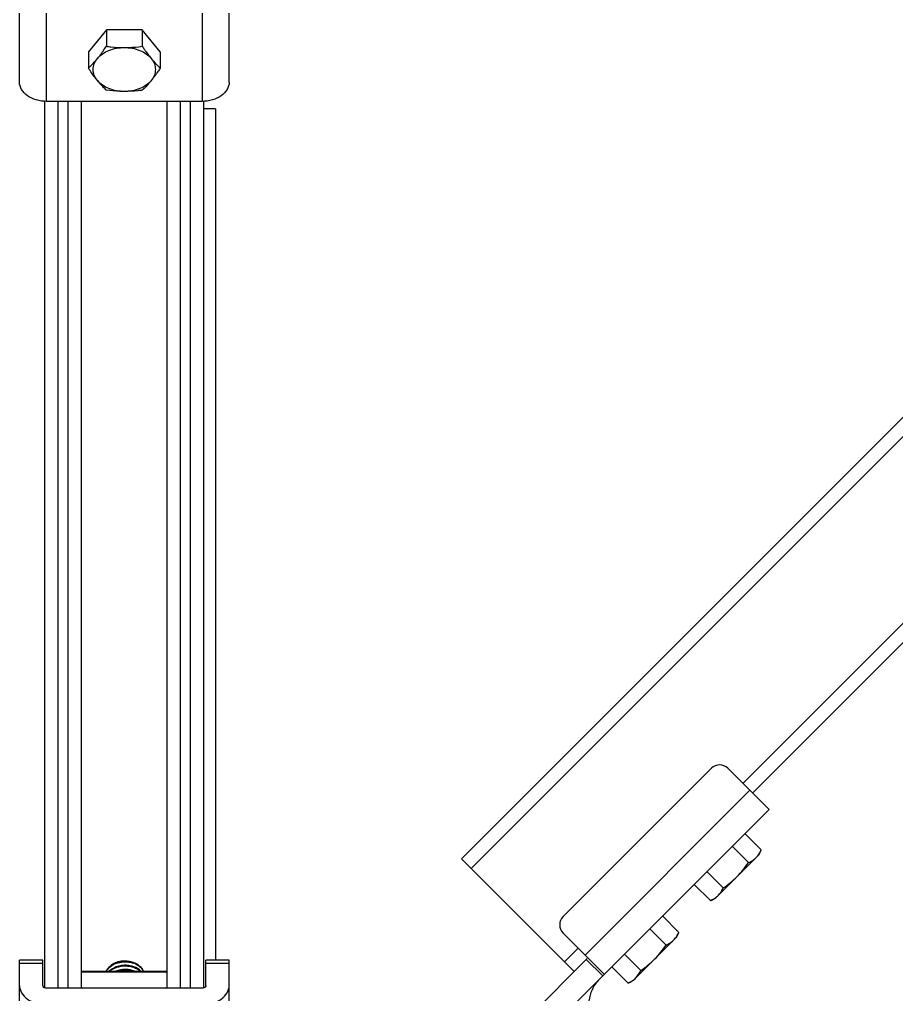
# Model space of a CAD drawing. Extents: x 27938 to 1507990, y 110129 to 923079.
# Drawn here: x 480202 to 482826, y 342855 to 345770 of the extents above; entities that cross this region are included whole.
import ezdxf

# ---------------------------------------------------------------- set-up
doc = ezdxf.new("R2010")
doc.units = 0
doc.header["$LTSCALE"] = 1000
doc.header["$MEASUREMENT"] = 0

msp = doc.modelspace()

# ---------------------------------------------------------------- linework, layer by layer
at = {"linetype": 'Continuous'}
for p, q in [((484709.1, 346444.7), (481524.3, 343259.9)), ((484737.9, 346416), (481553, 343231.1)), ((480202, 345582.3), (480202, 346151)), ((480829.3, 345582.3), (480829.3, 346151)), ((480283.3, 345524.8), (480283.3, 346048.6)), ((480748, 346019.1), (480748, 345524.8)), ((480462, 345738.4), (480408.3, 345672.6)), ((480462, 345738.4), (480462, 345689.5)), ((480569.3, 345738.4), (480462, 345738.4)), ((480569.3, 345738.4), (480569.3, 345689.5)), ((480622.9, 345672.6), (480569.3, 345738.4)), ((480408.3, 345672.6), (480408.3, 345623.8)), ((480622.9, 345672.6), (480622.9, 345623.8)), ((484483.2, 345602.8), (482366.2, 343485.8)), ((484512, 345574.1), (482394.9, 343457)), ((480277.5, 342874.5), (480277.5, 345524.8)), ((480748, 345524.8), (480283.3, 345524.8)), ((480318.2, 342873.3), (480318.2, 345524.8)), ((480347.2, 342873.3), (480347.2, 345524.8)), ((480387.9, 342873.3), (480387.9, 345524.8)), ((480643.4, 342873.3), (480643.4, 345524.8)), ((480684.1, 342873.3), (480684.1, 345524.8)), ((480713.1, 342873.3), (480713.1, 345524.8)), ((480753.8, 342874.5), (480753.8, 345524.8)), ((480788.6, 345502.1), (480753.8, 345502.1)), ((480788.6, 345502.1), (480788.6, 342957.5)), ((482271.7, 343530.9), (481828.2, 343087.4)), ((482321, 343530.9), (482444.2, 343407.7)), ((482386.7, 343465.2), (481893.9, 342972.4)), ((481951.4, 342914.9), (482444.2, 343407.7)), ((482372.2, 343335.8), (482421.1, 343286.9)), ((482334.3, 343297.8), (482383.2, 343249)), ((482283.2, 343141.6), (482414.6, 343273)), ((482414.6, 343273), (482421.1, 343286.9)), ((481861, 342923.1), (481524.3, 343259.9)), ((482258.4, 343222), (482307.3, 343173.1)), ((482220.5, 343184), (482269.4, 343135.2)), ((482283.2, 343141.6), (482269.4, 343135.2)), ((482125.8, 343089.4), (482174.7, 343040.5)), ((481951, 342915.3), (481828.2, 343038.1)), ((482087.9, 343051.4), (482136.8, 343002.6)), ((482168.2, 343026.6), (482174.7, 343040.5)), ((482036.8, 342895.2), (482168.2, 343026.6)), ((481873.4, 342992.9), (481832.3, 342951.9)), ((482012, 342975.5), (482060.9, 342926.7)), ((480202, 342388.7), (480202, 342957.5)), ((480271.7, 342957.5), (480202, 342957.5)), ((480271.7, 342947.3), (480202, 342947.3)), ((480271.7, 342881.6), (480271.7, 342957.5)), ((480759.6, 342881.6), (480759.6, 342957.5)), ((480829.3, 342957.5), (480759.6, 342957.5)), ((480829.3, 342947.3), (480759.6, 342947.3)), ((480829.3, 342388.7), (480829.3, 342957.5)), ((481730.2, 342792.3), (481900.6, 342962.7)), ((481897.3, 342959.4), (481946.6, 342910.1)), ((480387.9, 342924.3), (480643.4, 342924.3)), ((480387.9, 342922.6), (480643.4, 342922.6)), ((481779.5, 342743), (481949.9, 342913.4)), ((481974.1, 342937.6), (482022.9, 342888.7)), ((482036.8, 342895.2), (482022.9, 342888.7)), ((480748, 342873.3), (480283.3, 342873.3)), ((480389.9, 342874.9), (480391.4, 342873.3)), ((480639.9, 342873.3), (480641.4, 342874.9))]:
    msp.add_line(p, q, dxfattribs=at)
for centre, radius, start, end in [((480175.7, 345864.7), 334.9, 313.9914, 320.7735), ((480694.6, 345799), 334.9, 219.2265, 226.0086), ((482296.4, 343506.3), 34.8, 45, 135), ((481852.8, 343062.8), 34.8, 135, 225), ((480518.1, 342874.9), 67.1, 100.3047, 102.2499), ((480520.9, 342884.8), 68.9, 69.4703, 74.8773), ((480521.8, 342885.9), 66.1, 69.6939, 69.8962), ((480522.7, 342888.3), 63.5, 65.0364, 69.7243), ((480518.2, 342862), 67.6, 99.5601, 100.813), ((480535.3, 342896.5), 40.6, 43.29, 44.8708)]:
    msp.add_arc(centre, radius, start, end, dxfattribs=at)
for points, knots in [([(480435.2, 345652.9), (480437.5, 345655.7), (480446.8, 345667.6), (480455.6, 345680), (480462, 345689.5)], [0, 0, 0, 0, 0.239452, 1, 1, 1, 1]), ([(480435.2, 345652.9), (480443.9, 345663.7), (480470, 345680.7), (480499.9, 345685.8), (480515.6, 345685.8)], [0, 0, 0, 0, 0.468341, 1, 1, 1, 1]), ([(480462, 345689.5), (480466.4, 345688.9), (480484.2, 345686.8), (480502.2, 345685.8), (480515.6, 345685.8)], [0, 0, 0, 0, 0.249182, 1, 1, 1, 1]), ([(480515.6, 345685.8), (480520.1, 345685.8), (480538.1, 345686.1), (480556, 345687.8), (480569.3, 345689.5)], [0, 0, 0, 0, 0.250767, 1, 1, 1, 1]), ([(480515.6, 345685.8), (480531.4, 345685.8), (480561.3, 345680.7), (480587.3, 345663.7), (480596.1, 345652.9)], [0, 0, 0, 0, 0.531659, 1, 1, 1, 1]), ([(480569.3, 345689.5), (480571.5, 345686.2), (480580, 345673.8), (480589, 345661.6), (480596.1, 345652.9)], [0, 0, 0, 0, 0.259411, 1, 1, 1, 1]), ([(480435.2, 345587.2), (480431.3, 345592), (480425, 345602.3), (480421.6, 345620.1), (480425, 345637.8), (480431.3, 345648.2), (480435.2, 345652.9)], [0, 0, 0, 0, 0.257487, 0.5, 0.742513, 1, 1, 1, 1]), ([(480596.1, 345652.9), (480598.3, 345650.2), (480606.8, 345640.1), (480616, 345630.5), (480622.9, 345623.8)], [0, 0, 0, 0, 0.264209, 1, 1, 1, 1]), ([(480596.1, 345652.9), (480600, 345648.2), (480606.3, 345637.8), (480609.7, 345620.1), (480606.3, 345602.3), (480600, 345592), (480596.1, 345587.2)], [0, 0, 0, 0, 0.257487, 0.5, 0.742513, 1, 1, 1, 1]), ([(480435.2, 345587.2), (480432.9, 345590), (480423.5, 345601.9), (480414.8, 345614.2), (480408.3, 345623.8)], [0, 0, 0, 0, 0.239452, 1, 1, 1, 1]), ([(480622.9, 345623.8), (480620.8, 345620.5), (480612.2, 345608.1), (480603.2, 345595.9), (480596.1, 345587.2)], [0, 0, 0, 0, 0.259411, 1, 1, 1, 1]), ([(480283.3, 345524.8), (480272.8, 345524.8), (480252.5, 345527.5), (480225.9, 345539.6), (480207, 345558.3), (480202, 345574.7), (480202, 345582.3)], [0, 0, 0, 0, 0.287977, 0.555343, 0.790527, 1, 1, 1, 1]), ([(480515.6, 345554.4), (480499.9, 345554.4), (480470, 345559.5), (480443.9, 345576.5), (480435.2, 345587.2)], [0, 0, 0, 0, 0.531659, 1, 1, 1, 1]), ([(480596.1, 345587.2), (480587.3, 345576.5), (480561.3, 345559.5), (480531.4, 345554.4), (480515.6, 345554.4)], [0, 0, 0, 0, 0.468341, 1, 1, 1, 1]), ([(480596.1, 345587.2), (480593.9, 345584.5), (480585.4, 345574.4), (480576.3, 345564.8), (480569.3, 345558.1)], [0, 0, 0, 0, 0.264209, 1, 1, 1, 1]), ([(480829.3, 345582.3), (480829.3, 345574.7), (480824.3, 345558.3), (480805.4, 345539.6), (480778.8, 345527.5), (480758.4, 345524.8), (480748, 345524.8)], [0, 0, 0, 0, 0.209473, 0.444657, 0.712023, 1, 1, 1, 1]), ([(480515.6, 345554.4), (480511.1, 345554.4), (480493.2, 345554.7), (480475.3, 345556.4), (480462, 345558.1)], [0, 0, 0, 0, 0.250767, 1, 1, 1, 1]), ([(480569.3, 345558.1), (480564.9, 345557.5), (480547.1, 345555.4), (480529.1, 345554.4), (480515.6, 345554.4)], [0, 0, 0, 0, 0.249182, 1, 1, 1, 1]), ([(482383.2, 343249), (482385.3, 343250), (482393.4, 343254), (482401, 343259.4), (482405.8, 343264.2)], [0, 0, 0, 0, 0.255699, 1, 1, 1, 1]), ([(482405.8, 343264.2), (482407.4, 343265.8), (482413.5, 343272.6), (482418.2, 343280.7), (482421.1, 343286.9)], [0, 0, 0, 0, 0.246322, 1, 1, 1, 1]), ([(482292, 343150.4), (482293.6, 343152), (482299.7, 343158.8), (482304.4, 343166.8), (482307.3, 343173.1)], [0, 0, 0, 0, 0.246322, 1, 1, 1, 1]), ([(482269.4, 343135.2), (482270.5, 343135.7), (482275.1, 343137.9), (482279.5, 343140.5), (482282.6, 343142.6)], [0, 0, 0, 0, 0.253346, 1, 1, 1, 1]), ([(482159.4, 343017.8), (482161, 343019.4), (482167.1, 343026.2), (482171.8, 343034.2), (482174.7, 343040.5)], [0, 0, 0, 0, 0.246322, 1, 1, 1, 1]), ([(482136.8, 343002.6), (482138.9, 343003.5), (482147, 343007.6), (482154.6, 343013), (482159.4, 343017.8)], [0, 0, 0, 0, 0.255699, 1, 1, 1, 1]), ([(480466.9, 342931.7), (480475.6, 342941.7), (480495.9, 342951.4), (480523.5, 342953.2), (480537.9, 342950.4), (480544.5, 342948)], [0, 0, 0, 0, 0.481069, 0.745193, 1, 1, 1, 1]), ([(480564, 342925.2), (480558.6, 342930.7), (480543.6, 342939.2), (480518, 342943.1), (480491.8, 342938.8), (480476.2, 342930.1), (480470.2, 342924.4)], [0, 0, 0, 0, 0.229048, 0.489241, 0.755135, 1, 1, 1, 1]), ([(480471.2, 342937.6), (480478.8, 342946.3), (480496.5, 342954.7), (480520.6, 342956.1), (480533.1, 342953.6), (480538.8, 342951.3)], [0, 0, 0, 0, 0.4793, 0.744107, 1, 1, 1, 1]), ([(480538.8, 342951.3), (480527.1, 342954.5), (480502.6, 342955.2), (480479.8, 342945.3), (480471.2, 342937.6)], [0, 0, 0, 0, 0.51374, 1, 1, 1, 1]), ([(480471.9, 342924.4), (480478, 342929.6), (480493.3, 342937.6), (480518.6, 342941.4), (480543.4, 342937.6), (480557.8, 342929.6), (480563.3, 342924.4)], [0, 0, 0, 0, 0.246285, 0.511502, 0.770596, 1, 1, 1, 1]), ([(480530.9, 342953.1), (480528.7, 342953.5), (480519.9, 342954.7), (480510.9, 342954.2), (480504.3, 342952.8)], [0, 0, 0, 0, 0.246819, 1, 1, 1, 1]), ([(480532.8, 342940.4), (480530.7, 342940.9), (480521.9, 342942.4), (480512.8, 342942.1), (480506.1, 342940.9)], [0, 0, 0, 0, 0.245752, 1, 1, 1, 1]), ([(480556.7, 342943.5), (480555.8, 342944.1), (480552.1, 342946.3), (480548.1, 342948.2), (480545, 342949.3)], [0, 0, 0, 0, 0.242042, 1, 1, 1, 1]), ([(480549.5, 342945.9), (480550.1, 342945.6), (480552.3, 342944.6), (480554.5, 342943.4), (480556, 342942.4)], [0, 0, 0, 0, 0.254738, 1, 1, 1, 1]), ([(480556, 342942.4), (480559.6, 342940.1), (480565.9, 342934.9), (480570.4, 342927.9), (480571.8, 342924.4)], [0, 0, 0, 0, 0.526239, 1, 1, 1, 1]), ([(480556.7, 342943.5), (480560.2, 342941), (480566.4, 342935.4), (480570.7, 342928.1), (480572, 342924.4)], [0, 0, 0, 0, 0.522981, 1, 1, 1, 1]), ([(480471.2, 342937.6), (480470.1, 342936.6), (480466.1, 342932.7), (480462.8, 342928.1), (480461, 342924.3)], [0, 0, 0, 0, 0.260908, 1, 1, 1, 1]), ([(480461.8, 342924.4), (480462.1, 342925), (480463.6, 342927.6), (480465.4, 342930), (480466.9, 342931.7)], [0, 0, 0, 0, 0.244964, 1, 1, 1, 1]), ([(480545.9, 342924.3), (480541.7, 342926), (480523.7, 342931), (480503.9, 342929.4), (480490.7, 342924.5)], [0, 0, 0, 0, 0.243472, 1, 1, 1, 1]), ([(480495, 342924.4), (480498.8, 342925.5), (480513.9, 342928.9), (480530.1, 342927.9), (480541.2, 342924.5)], [0, 0, 0, 0, 0.252377, 1, 1, 1, 1]), ([(480533.3, 342928), (480531.2, 342928.4), (480522.6, 342930), (480513.6, 342929.8), (480507, 342928.7)], [0, 0, 0, 0, 0.245444, 1, 1, 1, 1]), ([(481951, 342915.3), (481951, 342915.3), (481951.2, 342914.4), (481950.4, 342913.9), (481949.9, 342913.4)], [0, 0, 0, 0, 0.126775, 1, 1, 1, 1]), ([(482045.6, 342904), (482047.2, 342905.6), (482053.3, 342912.4), (482058, 342920.4), (482060.9, 342926.7)], [0, 0, 0, 0, 0.246322, 1, 1, 1, 1]), ([(480202, 342881.6), (480202, 342873.9), (480207, 342857.6), (480225.9, 342838.8), (480252.5, 342826.8), (480272.8, 342824.1), (480283.3, 342824.1)], [0, 0, 0, 0, 0.209473, 0.444657, 0.712023, 1, 1, 1, 1]), ([(480277.5, 342874.5), (480276.6, 342874.8), (480273.9, 342876.2), (480271.7, 342879.3), (480271.7, 342881.6)], [0, 0, 0, 0, 0.2888, 1, 1, 1, 1]), ([(480748, 342824.1), (480758.4, 342824.1), (480778.8, 342826.8), (480805.4, 342838.8), (480824.3, 342857.6), (480829.3, 342873.9), (480829.3, 342881.6)], [0, 0, 0, 0, 0.287977, 0.555343, 0.790527, 1, 1, 1, 1]), ([(480759.6, 342881.6), (480759.6, 342880.8), (480759, 342877.7), (480756.1, 342875.4), (480753.8, 342874.5)], [0, 0, 0, 0, 0.22722, 1, 1, 1, 1]), ([(481936.2, 342899.7), (481927.3, 342890.9), (481913.5, 342870.6), (481907.1, 342847.2), (481905.3, 342836)], [0, 0, 0, 0, 0.522516, 1, 1, 1, 1]), ([(482022.9, 342888.7), (482024.1, 342889.3), (482028.7, 342891.5), (482033, 342894), (482036.2, 342896.2)], [0, 0, 0, 0, 0.253346, 1, 1, 1, 1])]:
    msp.add_open_spline(points, degree=3, knots=knots, dxfattribs=at)
for points in [[(482348.9, 343207.3), (482361.6, 343220), (482372.9, 343234.2), (482383.2, 343249)], [(482307.3, 343173.1), (482322.1, 343183.3), (482336.2, 343194.6), (482348.9, 343207.3)], [(482282.6, 343142.6), (482285.9, 343144.9), (482289.1, 343147.5), (482292, 343150.4)], [(482102.5, 342960.9), (482115.2, 342973.6), (482126.5, 342987.8), (482136.8, 343002.6)], [(482060.9, 342926.7), (482075.7, 342936.9), (482089.8, 342948.2), (482102.5, 342960.9)], [(482036.2, 342896.2), (482039.5, 342898.5), (482042.7, 342901.1), (482045.6, 342904)], [(480283.3, 342873.3), (480281.3, 342873.3), (480279.3, 342873.7), (480277.5, 342874.5)], [(480387.9, 342876.4), (480388.6, 342876), (480389.3, 342875.5), (480389.9, 342874.9)], [(480641.4, 342874.9), (480642, 342875.5), (480642.6, 342876), (480643.4, 342876.4)], [(480753.8, 342874.5), (480752, 342873.7), (480750, 342873.3), (480748, 342873.3)]]:
    msp.add_open_spline(points, degree=3, dxfattribs=at)

doc.saveas('drawing.dxf')
